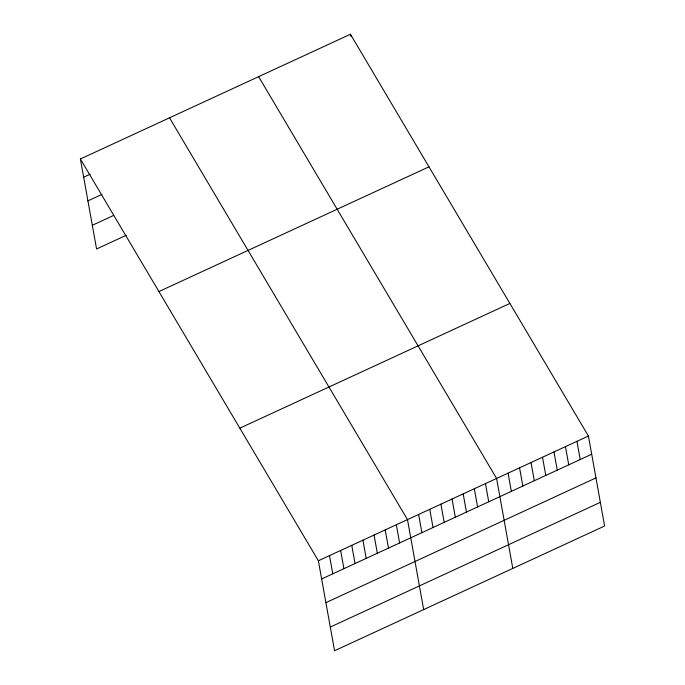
<?xml version="1.0" encoding="UTF-8"?>
<svg xmlns="http://www.w3.org/2000/svg" width="685" height="685" viewBox="0 0 685 685"><rect width="100%" height="100%" fill="white"/><g stroke="black" fill="none" stroke-linecap="round" stroke-linejoin="round"><path stroke-width="1.03" d="M80.393 158.988L350.446 34.25L588.424 436.028L604.607 526.012L334.554 650.75L318.362 560.767L80.393 158.988L96.576 248.972L126.288 235.255M83.664 177.192L90.163 174.195M87.928 200.885L101.851 194.454M92.321 225.288L113.667 215.424M158.92 291.57L428.981 166.832M239.827 428.176L509.888 303.438M318.362 560.767L588.424 436.028M321.633 578.971L591.694 454.232M325.897 602.654L595.959 477.924M330.29 627.066L600.351 502.328M258.63 76.66L496.599 478.438L512.791 568.422M169.512 117.829L407.481 519.598L423.673 609.59M576.941 441.328L580.221 459.532M565.467 446.629L568.738 464.841M553.985 451.929L557.265 470.141M542.511 457.229L545.782 475.441M531.029 462.529L534.309 480.742M519.555 467.838L522.826 486.042M508.073 473.138L511.353 491.342M485.459 483.584L488.739 501.788M474.32 488.73L477.599 506.934M463.18 493.876L466.451 512.08M452.04 499.014L455.311 517.226M440.9 504.16L444.171 522.372M350.446 34.25L350.814 36.271M429.76 509.306L433.031 527.519M418.621 514.452L421.892 532.665M396.341 524.744L399.612 542.957M385.201 529.89L388.472 548.103M374.061 535.036L377.332 553.249M362.922 540.182L366.192 558.386M351.782 545.328L355.053 563.532M340.642 550.475L343.913 568.678M329.502 555.621L332.773 573.824"/></g></svg>
